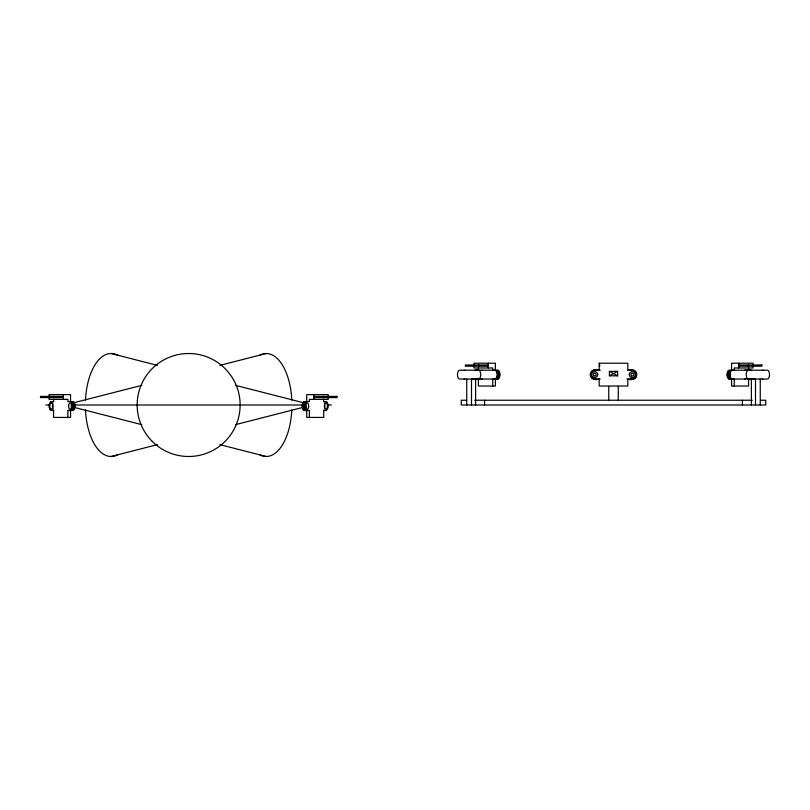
<?xml version="1.0" encoding="UTF-8"?>
<svg xmlns="http://www.w3.org/2000/svg" width="810" height="810" viewBox="0 0 810 810"><rect width="100%" height="100%" fill="white"/><g stroke="black" fill="none" stroke-linecap="round" stroke-linejoin="round"><path stroke-width="1.21" d="M53.561 401.598L53.571 399.37M70.43 410.457C73.133 408.675 73.123 403.41 70.45 401.598M67.918 417.433L67.918 410.447L73.062 410.457C75.765 408.675 75.755 403.41 73.092 401.598L67.918 401.598L67.918 399.37L49.106 399.37L49.116 394.612L70.541 394.612L70.561 401.598M313.845 399.37L313.855 394.612M478.416 370.2L478.426 367.973M494.13 378.736A4.465 2.238 90 0 0 495.285 379.05C497.988 377.278 497.978 372.013 495.305 370.2A4.465 2.238 90 0 0 494.161 370.484M478.801 379.05L497.917 379.05C500.62 377.278 500.61 372.013 497.947 370.2L459.989 370.2A4.465 2.238 -90 0 0 457.458 374.605A4.465 2.238 -90 0 0 459.969 379.06L482.335 379.05A4.465 2.238 -90 0 1 481.778 378.736M731.582 370.2L731.602 363.214L753.027 363.214L753.037 367.973L734.224 367.973L734.224 370.2M738.7 367.973L738.71 363.214M309.369 417.433L309.369 410.447L304.226 410.457C301.522 408.675 301.533 403.41 304.195 401.598L309.369 401.598L309.369 399.37L328.182 399.37L328.171 394.612L306.747 394.612L306.727 401.598C304.226 403.572 304.155 408.655 306.868 410.457M745.2 370.514A4.465 2.238 -90 0 0 744.633 370.2L767.009 370.19A4.465 2.238 -90 0 1 769.52 374.645A4.465 2.238 -90 0 1 766.979 379.05L729.081 379.05C726.378 377.278 726.388 372.013 729.051 370.2L748.177 370.2M731.724 379.05C729.01 377.278 729.02 372.013 731.693 370.2M50.473 401.912L53.673 401.598L51.04 401.598C48.367 403.41 48.357 408.675 51.06 410.457L53.703 410.457L53.136 410.164M477.039 370.514A4.465 2.238 90 0 0 475.328 370.494L475.895 370.2M478.528 370.2L475.328 370.504M609.393 375.82L617.605 371.375L617.605 375.82L609.393 375.82L609.393 371.375L617.605 371.375M324.152 410.164L323.585 410.457L326.227 410.457C328.931 408.675 328.921 403.41 326.248 401.598L323.615 401.598L326.815 401.912M73.558 402.813L141.831 385.337M219.844 365.371L266.166 353.514M111.122 456.486L157.444 444.629M235.457 424.663L302.505 407.501M475.916 379.05L478.558 379.05L475.359 378.756L478.416 379.05L478.416 386.026L495.416 386.026L495.416 379.05M729.081 379.05L734.224 379.05L734.224 386.026M51.06 410.457L53.561 410.447L53.561 417.433L70.561 417.433L70.561 410.447M595.249 370.19L600.281 370.19M627.973 370.2L631.749 370.2M751.67 370.504L748.47 370.2L749.037 370.504M495.872 370.504L498.504 370.504M728.494 370.504L731.126 370.504M496.368 371.091L499.011 371.091M727.987 371.091L730.63 371.091M496.783 371.922L499.416 371.922M727.582 371.922L730.215 371.922M497.067 372.934L499.709 372.934M727.289 372.934L729.931 372.934M497.218 374.068L499.851 374.068M727.147 374.068L729.78 374.068M497.218 375.233L499.851 375.233M727.147 375.233L729.78 375.233M497.056 376.356L499.699 376.356M727.299 376.356L729.942 376.356M496.763 377.359L499.405 377.359M727.593 377.359L730.235 377.359M496.348 378.179L498.99 378.179M728.008 378.179L730.65 378.179M495.841 378.756L498.484 378.756M728.514 378.756L731.157 378.756M595.299 379.05L600.19 379.05M626.879 379.06L631.81 379.06M466.428 400.241L461.244 400.241L461.244 405L765.754 405L765.754 400.241L760.57 400.241M474.619 400.241L752.379 400.241M71.017 401.912L73.649 401.912M303.639 401.912L306.271 401.912M71.523 402.499L74.155 402.499M303.132 402.499L305.775 402.499M50.443 403.329L52.194 403.329M71.928 403.329L74.56 403.329M302.727 403.329L305.36 403.329M72.211 404.342L74.854 404.342M302.434 404.342L305.076 404.342M45.907 405L49.552 405M73.852 405L302.181 405M327.736 405L331.381 405M72.363 405.466L74.996 405.466M302.292 405.466L304.925 405.466M72.363 406.63L74.996 406.63M302.292 406.63L304.925 406.63M72.201 407.754L74.844 407.754M302.444 407.754L305.087 407.754M71.908 408.767L74.55 408.767M302.738 408.767L305.38 408.767M49.997 409.587L51.749 409.587M71.493 409.587L74.135 409.587M303.153 409.587L305.795 409.587M70.986 410.164L73.629 410.164M303.659 410.164L306.301 410.164M304.226 410.457L309.369 410.447M497.917 379.05L492.774 379.05L492.774 386.026M326.227 410.457L323.727 410.447L323.727 417.433L306.727 417.433L306.727 410.447M67.918 410.447L73.062 410.457M111.122 353.514L157.444 365.371M235.457 385.337L303.73 402.813M73.558 407.187L141.831 424.663M219.844 444.629L266.166 456.486M609.393 371.375L617.605 375.82M748.572 367.973L748.582 370.2M495.416 370.2L495.396 363.214L473.971 363.214L473.961 367.973L492.774 367.973L492.774 370.2M488.288 363.214L488.298 367.973M323.716 399.37L323.727 401.598M63.433 394.612L63.443 399.37M760.256 379.05L760.256 405M755.497 405L755.497 379.06L751.386 379.06L751.386 405M752.743 364.986L752.743 366.201M748.308 364.986L748.308 366.201M742.436 400.241L742.436 405M731.582 379.05L731.582 386.026L748.582 386.026L748.582 379.05L751.639 378.756L748.44 379.05L751.083 379.05A4.465 2.238 -90 0 1 749.938 378.736M618.253 386.471L618.253 400.241M608.745 386.461L608.745 400.241M599.764 364.986L599.764 366.201M484.562 400.241L484.562 405M478.892 364.986L478.892 366.201M475.612 405L475.612 379.05L471.501 379.05L471.501 405M474.457 364.986L474.457 366.201M466.742 379.06L466.742 405M323.453 396.384L323.453 397.599M54.037 396.384L54.037 397.599M596.433 378.736A4.465 4.465 0 0 1 590.227 374.645A4.465 4.465 0 0 1 596.373 370.484M630.625 370.514A4.465 4.465 0 0 1 636.832 374.605A4.465 4.465 0 0 1 630.676 378.766M477.009 378.766A4.465 2.238 90 0 1 475.298 378.746M464.11 370.2A4.465 2.238 -90 0 1 464.677 370.514M464.646 378.766A4.465 2.238 -90 0 1 464.089 379.06M478.244 370.19A4.465 2.238 -90 0 1 480.755 374.645A4.465 2.238 -90 0 1 478.214 379.05M481.798 370.484A4.465 2.238 -90 0 1 482.365 370.19M762.858 379.05A4.465 2.238 -90 0 1 762.291 378.736M762.321 370.484A4.465 2.238 -90 0 1 762.888 370.19M745.17 378.766A4.465 2.238 -90 0 1 744.603 379.06M749.959 370.484A4.465 2.238 -90 0 1 751.103 370.2M748.723 379.06A4.465 2.238 90 0 1 746.212 374.605A4.465 2.238 90 0 1 748.754 370.2M732.807 378.766A4.465 2.238 -90 0 1 729.739 374.605A4.465 2.238 -90 0 1 732.837 370.514M728.342 372.327A3.058 1.529 -90 0 1 728.676 371.881M259.504 355.266A51.486 25.748 -90 0 1 291.802 400.12M291.802 409.88A51.486 25.748 -90 0 1 259.504 454.734M74.064 404.332A3.058 1.529 -90 0 1 74.236 405.051M71.766 408.311A3.058 1.529 -90 0 1 71.26 406.205L71.29 405.415A3.058 1.529 -90 0 1 71.634 403.998M53.136 408.574A3.058 1.529 -90 0 1 52.478 406.63L52.447 405.84A3.058 1.529 -90 0 1 52.964 403.734M117.784 454.734A51.486 25.748 -90 0 1 85.485 409.88M85.485 400.12A51.486 25.748 -90 0 1 117.784 355.266M324.324 403.734A3.058 1.529 -90 0 1 324.84 405.84L324.81 406.63A3.058 1.529 -90 0 1 324.456 408.048M305.876 404.656A3.058 1.529 -90 0 1 306.008 405.415L306.028 406.205A3.058 1.529 -90 0 1 305.775 407.714M599.187 363.214L599.147 370.2C587.696 366.292 587.726 382.948 599.147 379.05L599.147 386.026L627.851 386.026L627.851 379.05C639.272 382.948 639.303 366.292 627.851 370.2L627.811 363.214L599.187 363.214M68.647 405.415L68.617 406.205A3.058 1.529 -90 0 0 70.045 409.07A3.058 1.529 -90 0 0 71.645 406.63L71.675 405.84A3.058 1.529 -90 0 0 70.257 402.975A3.058 1.529 -90 0 0 68.647 405.415M324.445 405.415L324.425 406.205A3.058 1.529 -90 0 0 325.843 409.07A3.058 1.529 -90 0 0 327.442 406.63L327.473 405.84A3.058 1.529 -90 0 0 326.055 402.975A3.058 1.529 -90 0 0 324.445 405.415M629.309 374.007L629.249 374.807A3.058 3.058 0 0 0 635.303 375.233L635.354 374.433A3.058 3.058 0 0 0 629.309 374.007M487.995 364.986L465.355 364.986L465.355 366.201L487.995 366.201L487.995 364.986M761.846 364.986L739.206 364.986L739.206 366.201L761.846 366.201L761.846 364.986M63.139 396.384L40.5 396.384L40.5 397.599L63.139 397.599L63.139 396.384M336.99 396.384L314.351 396.384L314.351 397.599L336.99 397.599L336.99 396.384M597.75 374.807L597.689 374.007A3.058 3.058 0 0 0 591.644 374.433L591.695 375.233A3.058 3.058 0 0 0 597.75 374.807M308.671 406.205L308.64 405.415A3.058 1.529 -90 0 0 307.031 402.975A3.058 1.529 -90 0 0 305.613 405.84L305.643 406.63A3.058 1.529 -90 0 0 307.253 409.07A3.058 1.529 -90 0 0 308.671 406.205M52.873 406.205L52.842 405.415A3.058 1.529 -90 0 0 51.233 402.975A3.058 1.529 -90 0 0 49.815 405.84L49.845 406.63A3.058 1.529 -90 0 0 51.445 409.07A3.058 1.529 -90 0 0 52.873 406.205M593.983 375.86A1.428 1.428 0 0 0 596.12 374.625A1.428 1.428 0 0 0 593.983 373.38A1.428 1.428 0 0 0 593.983 375.86M631.648 375.86A1.428 1.428 0 0 0 633.784 374.625A1.428 1.428 0 0 0 631.648 373.39A1.428 1.428 0 0 0 631.648 375.86M152.24 441.409A51.486 51.486 0 0 0 238.383 418.325A51.486 51.486 0 0 0 175.314 355.266A51.486 51.486 0 0 0 152.24 441.409"/></g></svg>
